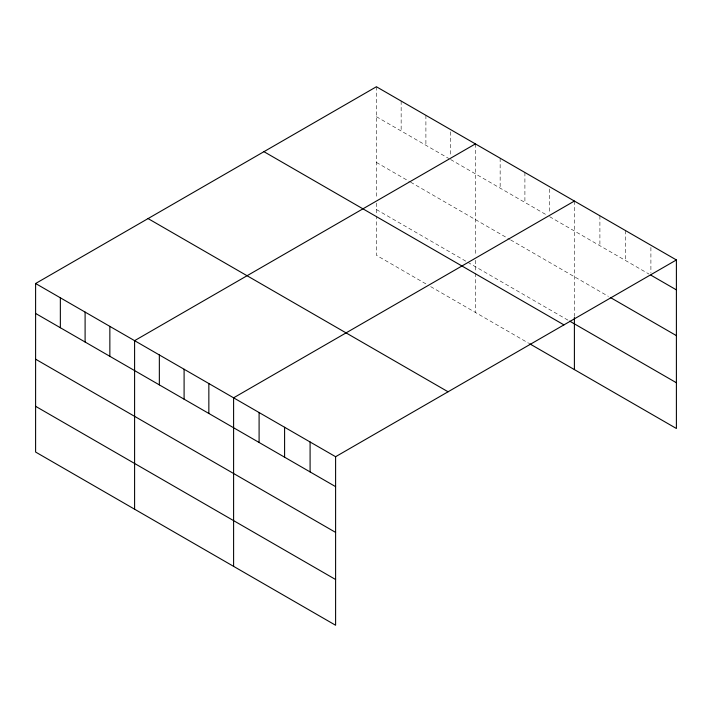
<?xml version="1.0" encoding="UTF-8"?>
<svg xmlns="http://www.w3.org/2000/svg" width="712" height="712" viewBox="0 0 712 712"><rect width="100%" height="100%" fill="white"/><g stroke="black" fill="none" stroke-linecap="round" stroke-linejoin="round"><path stroke-width="0.53" stroke-dasharray="3.56 2.67" d="M376.399 86.748L376.399 198.844M376.399 116.688L448.747 158.456M450.651 159.55L547.751 215.611M549.655 216.706L649.015 274.075M376.399 162.425L409.72 181.658M410.673 182.21L509.667 239.365M510.62 239.917L608.404 296.37M376.399 209.55L466.832 261.758M467.784 262.31L568.692 320.569M425.901 283.865L376.399 255.288L376.399 216.083M430.662 286.616L528.713 343.228M650.902 247.447L650.902 272.945M625.403 230.501L625.403 260.441M599.904 215.78L599.904 245.72M574.397 201.06L574.397 316.368M549.655 188.992L549.655 213.377M524.904 172.482L524.904 202.422M500.153 158.189L500.153 188.128M475.402 143.904L475.402 256M475.402 260.281L475.402 272.153M475.402 273.239L475.402 312.443M450.651 131.836L450.651 156.222M425.901 115.326L425.901 145.266M401.15 101.033L401.15 130.972M376.399 203.125L376.399 214.997"/><path stroke-width="1.07" d="M35.6 283.51L335.601 456.712L335.601 625.252L35.6 452.049L35.6 283.51L376.399 86.748L676.4 259.951L676.4 428.49L529.657 343.771M475.402 143.904L134.595 340.665L134.595 509.205M574.397 201.06L233.598 397.821L233.598 566.369M335.601 456.712L676.4 259.951M650.902 275.161L676.4 289.882M610.291 297.456L676.4 335.628M569.644 321.112L676.4 382.753M263.938 151.674L563.931 324.877M148.069 218.575L448.062 391.778M35.6 313.44L335.601 486.643M35.6 359.186L335.601 532.389M35.6 406.312L335.601 579.515M574.397 317.436L574.397 369.608M310.094 441.983L310.094 471.923M284.595 427.262L284.595 457.202M259.097 412.542L259.097 442.481M208.847 383.528L208.847 413.467M184.096 369.243L184.096 399.183M159.346 354.95L159.346 384.889M109.853 326.372L109.853 356.312M85.102 312.087L85.102 342.027M60.351 297.794L60.351 327.734"/></g></svg>
